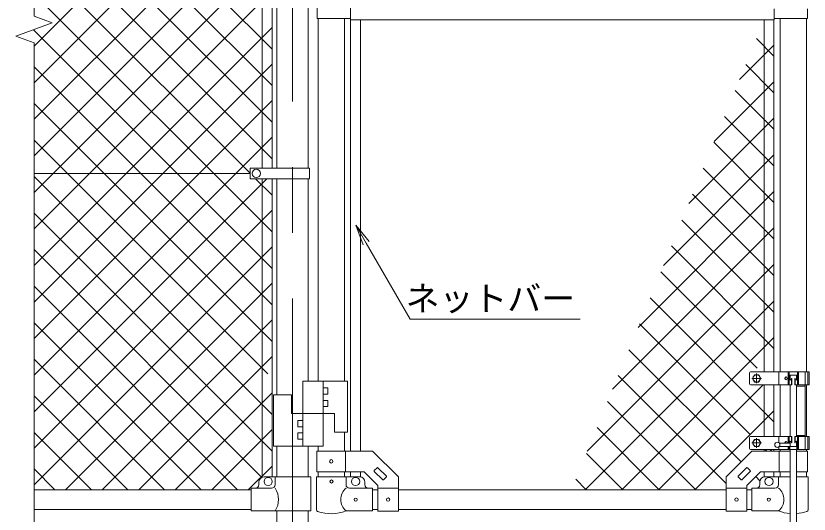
# Model space of a CAD drawing. Units: millimetres, scale not verified. Extents: x -4200 to 4200, y -2970 to 2970.
# Drawn here: x -51 to 1484, y -768 to 196 of the extents above; entities that cross this region are included whole.
import ezdxf
from ezdxf.enums import TextEntityAlignment as Align

# ---------------------------------------------------------------- set-up
doc = ezdxf.new("R2010")
doc.units = ezdxf.units.MM
doc.header["$LTSCALE"] = 20
doc.linetypes.add('USER1', pattern=[50.8, 31.75, -6.35, 6.35, -6.35])
doc.linetypes.add('USER2', pattern=[0.375, 0.25, -0.125])
for name, color, linetype, lineweight in [('0-0_D-STR-TXT', 7, 'Continuous', 9), ('0-4_D-BMK', 2, 'USER1', 13), ('0-5_D-STR1', 1, 'Continuous', 18), ('0-8_D-STR3', 3, 'Continuous', 13), ('0-9_D-STR-DIM', 7, 'Continuous', 9), ('0-B_D-STR2', 7, 'Continuous', 9)]:
    doc.layers.add(name, color=color, linetype=linetype, lineweight=lineweight)
doc.styles.add('ＭＳ ゴシック', font='')
doc.styles.get('ＭＳ ゴシック').set_extended_font_data('MS Gothic')

# ---------------------------------------------------------------- blocks, each defined once
blk = doc.blocks.new('MLeader7')
at = {"layer": '0-0_D-STR-TXT'}
blk.add_line((621.04, -246.7), (606.82, -208.73), dxfattribs=at)
for points in [[(632.59, -240.04), (606.82, -208.73), (626.82, -243.37)], [(626.82, -243.37), (711.76, -390.5), (1033.87, -390.5), (1041.07, -390.5)]]:
    blk.add_lwpolyline(points, dxfattribs=at)

msp = doc.modelspace()

# ---------------------------------------------------------------- linework, layer by layer
at = {"layer": '0-4_D-BMK'}
for p, q in [((484.22, 1681.52), (484.22, -1188.63)), ((1392.07, -505.13), (1373.07, -505.13)), ((1382.57, -495.63), (1382.57, -514.63)), ((1382.57, -620.63), (1382.57, -639.63)), ((1392.07, -630.13), (1373.07, -630.13))]:
    msp.add_line(p, q, dxfattribs=at)
at = {"layer": '0-5_D-STR1'}
for p, q in [((453.97, 530.87), (453.97, -98.13)), ((514.47, 530.87), (514.47, -98.13)), ((533.97, 191.37), (533.97, -510.23)), ((584.77, 191.37), (584.77, -510.23)), ((1428.17, 191.37), (1428.17, -492.63)), ((1478.97, 191.37), (1478.97, -492.63)), ((453.97, -119.13), (453.97, -537.23)), ((514.47, -119.13), (514.47, -510.23)), ((1428.17, -517.63), (1428.17, -617.63)), ((1478.97, -517.63), (1478.97, -617.63)), ((584.77, -609.23), (584.77, -645.63)), ((453.97, -636.23), (453.97, -695.63)), ((514.47, -636.23), (514.47, -695.63)), ((533.97, -636.23), (533.97, -645.63)), ((1428.17, -642.63), (1428.17, -645.63)), ((1478.97, -642.63), (1478.97, -645.63)), ((533.97, -685.63), (533.97, -695.63)), ((584.77, -685.63), (584.77, -695.63)), ((1428.17, -685.63), (1428.17, -695.63)), ((1478.97, -685.63), (1478.97, -695.63)), ((404.22, -720.63), (-15.78, -720.63)), ((649.37, -720.63), (639.37, -720.63)), ((1323.57, -720.63), (689.37, -720.63)), ((1373.57, -720.63), (1363.57, -720.63)), ((404.22, -758.63), (-15.78, -758.63)), ((453.97, -761.63), (453.97, -1158.63)), ((514.47, -761.63), (514.47, -1158.63)), ((649.37, -758.63), (639.37, -758.63)), ((1323.57, -758.63), (689.37, -758.63)), ((1373.57, -758.63), (1363.57, -758.63))]:
    msp.add_line(p, q, dxfattribs=at)
at = {"layer": '0-8_D-STR3'}
for p, q in [((425.72, 530.87), (425.72, -98.13)), ((444.72, 530.87), (444.72, -98.13)), ((532.37, 241.37), (532.37, 191.37)), ((596.47, 243.87), (596.47, 188.87)), ((1416.47, 209.87), (1416.47, 188.87)), ((1481.07, 209.87), (1481.07, 191.37)), ((596.47, 191.37), (532.37, 191.37)), ((1416.47, 188.87), (596.47, 188.87)), ((596.87, 188.87), (596.87, -645.63)), ((615.87, 188.87), (615.87, -645.63)), ((1397.07, 188.87), (1397.07, -492.63)), ((1416.07, 188.87), (1416.07, -492.63)), ((1416.47, 191.37), (1481.07, 191.37)), ((402.22, -119.13), (402.22, -98.13)), ((402.22, -98.13), (517.02, -98.13)), ((517.02, -119.13), (517.02, -98.13)), ((402.22, -108.63), (-15.78, -108.63)), ((402.22, -119.13), (517.02, -119.13)), ((425.72, -119.13), (425.72, -696.27)), ((444.72, -119.13), (444.72, -695.63)), ((1368.57, -494.63), (1368.57, -515.63)), ((1484.17, -492.63), (1370.57, -492.63)), ((1425.27, -492.63), (1425.27, -517.63)), ((1443.57, -492.63), (1443.57, -517.63)), ((1445.47, -492.63), (1445.47, -517.63)), ((1461.67, -498.63), (1445.47, -498.63)), ((1447.07, -505.63), (1447.07, -498.63)), ((1447.57, -498.63), (1447.57, -507.65)), ((1450.07, -505.63), (1450.07, -517.63)), ((1450.07, -505.63), (1450.76, -505.63)), ((1450.76, -505.63), (1450.76, -517.63)), ((1456.37, -505.63), (1456.37, -517.63)), ((1457.07, -505.63), (1456.37, -505.63)), ((1457.07, -505.63), (1457.07, -517.63)), ((1459.57, -498.63), (1459.57, -507.65)), ((1460.07, -498.63), (1460.07, -505.63)), ((1461.67, -492.63), (1461.67, -517.63)), ((1463.57, -492.63), (1463.57, -517.63)), ((1463.8, -492.63), (1463.8, -517.63)), ((1476.26, -492.63), (1476.26, -642.63)), ((1481.87, -492.63), (1481.87, -517.63)), ((1484.17, -492.63), (1484.17, -517.63)), ((504.47, -510.23), (590.47, -510.23)), ((504.47, -510.23), (504.47, -636.23)), ((543.47, -510.23), (543.47, -636.23)), ((590.47, -510.23), (590.47, -609.23)), ((1450.76, -517.63), (1370.57, -517.63)), ((1397.07, -517.63), (1397.07, -617.63)), ((1416.07, -517.63), (1416.07, -617.63)), ((1447.57, -517.63), (1447.57, -617.63)), ((1484.17, -517.63), (1456.37, -517.63)), ((1459.57, -517.63), (1459.57, -617.63)), ((1476.26, -519.93), (1459.57, -519.93)), ((447.47, -537.23), (482.47, -537.23)), ((447.47, -537.23), (447.47, -636.23)), ((482.47, -537.23), (482.47, -573.23)), ((543.47, -523.73), (552.97, -523.73)), ((543.47, -535.73), (552.97, -535.73)), ((552.97, -523.73), (552.97, -535.73)), ((543.47, -547.73), (552.97, -547.73)), ((552.97, -547.73), (552.97, -559.73)), ((543.47, -559.73), (552.97, -559.73)), ((482.47, -573.23), (565.47, -573.23)), ((565.47, -573.23), (565.47, -609.23)), ((494.97, -598.73), (494.97, -586.73)), ((504.47, -586.73), (494.97, -586.73)), ((504.47, -598.73), (494.97, -598.73)), ((494.97, -622.73), (494.97, -610.73)), ((504.47, -610.73), (494.97, -610.73)), ((565.47, -609.23), (590.47, -609.23)), ((504.47, -622.73), (494.97, -622.73)), ((1368.57, -619.63), (1368.57, -640.63)), ((1450.76, -617.63), (1370.57, -617.63)), ((1425.27, -617.63), (1425.27, -629.42)), ((1443.57, -630.63), (1443.57, -617.63)), ((1445.47, -630.63), (1445.47, -617.63)), ((1447.57, -627.62), (1447.57, -636.63)), ((1450.07, -629.63), (1450.07, -617.63)), ((1450.76, -629.63), (1450.76, -617.63)), ((1484.17, -617.63), (1456.37, -617.63)), ((1456.37, -629.63), (1456.37, -617.63)), ((1457.07, -629.63), (1457.07, -617.63)), ((1476.26, -615.33), (1459.57, -615.33)), ((1459.57, -627.62), (1459.57, -636.63)), ((1461.67, -642.63), (1461.67, -617.63)), ((1463.57, -642.63), (1463.57, -617.63)), ((1463.8, -617.63), (1463.8, -642.63)), ((1481.87, -617.63), (1481.87, -642.63)), ((1484.17, -617.63), (1484.17, -642.63)), ((447.47, -636.23), (543.47, -636.23)), ((1484.17, -642.63), (1370.57, -642.63)), ((1397.07, -642.63), (1397.07, -645.63)), ((1416.07, -642.63), (1416.07, -645.63)), ((1425.27, -637.84), (1425.27, -642.63)), ((1447.57, -630.63), (1426.57, -630.63)), ((1447.57, -636.63), (1426.57, -636.63)), ((1443.57, -642.63), (1443.57, -636.63)), ((1447.57, -636.63), (1445.47, -636.63)), ((1445.47, -642.63), (1445.47, -636.63)), ((1445.47, -636.63), (1460.07, -636.63)), ((1447.07, -629.63), (1447.07, -630.63)), ((1447.07, -636.63), (1447.07, -642.63)), ((1447.57, -642.63), (1447.57, -891.63)), ((1450.07, -629.63), (1450.76, -629.63)), ((1457.07, -629.63), (1456.37, -629.63)), ((1459.57, -642.63), (1459.57, -891.63)), ((1460.07, -642.63), (1460.07, -629.63)), ((531.67, -685.63), (531.67, -645.63)), ((587.07, -685.63), (587.07, -645.63)), ((1425.87, -685.63), (1425.87, -645.63)), ((1481.27, -645.63), (1459.57, -645.63)), ((1481.27, -685.63), (1481.27, -645.63)), ((531.67, -685.63), (622.8, -685.63)), ((596.87, -685.63), (596.87, -695.63)), ((615.87, -685.63), (615.87, -695.75)), ((622.8, -685.63), (649.37, -712.2)), ((642.7, -683.62), (648.35, -677.97)), ((642.7, -685.04), (658.96, -701.3)), ((649.77, -677.97), (666.03, -694.23)), ((1363.16, -677.97), (1346.9, -694.23)), ((1370.23, -685.04), (1353.97, -701.3)), ((1390.13, -685.63), (1363.57, -712.2)), ((1370.23, -683.62), (1364.58, -677.97)), ((1447.57, -685.63), (1390.13, -685.63)), ((1397.07, -685.63), (1397.07, -695.75)), ((1416.07, -685.63), (1416.07, -695.63)), ((1481.27, -685.63), (1459.57, -685.63)), ((419.22, -705.63), (419.22, -710.63)), ((519.92, -695.63), (429.22, -695.63)), ((450.82, -695.63), (450.82, -710.63)), ((519.92, -695.63), (519.92, -761.63)), ((530.82, -695.63), (587.92, -695.63)), ((530.82, -695.63), (530.82, -759.33)), ((587.92, -695.63), (587.92, -710.63)), ((587.92, -695.63), (614.37, -695.63)), ((624.37, -710.63), (624.37, -705.63)), ((660.38, -701.3), (666.03, -695.64)), ((689.37, -761.88), (689.37, -695.63)), ((1323.57, -761.88), (1323.57, -695.63)), ((1352.55, -701.3), (1346.9, -695.64)), ((1388.57, -710.63), (1388.57, -705.63)), ((1425.02, -695.63), (1398.57, -695.63)), ((1447.57, -695.63), (1425.02, -695.63)), ((1425.02, -695.63), (1425.02, -710.63)), ((1482.12, -695.63), (1459.57, -695.63)), ((1482.12, -695.63), (1482.12, -759.33)), ((443.82, -717.63), (404.22, -717.63)), ((404.22, -717.63), (404.22, -761.63)), ((639.37, -717.63), (594.92, -717.63)), ((639.37, -761.63), (639.37, -717.63)), ((649.37, -761.88), (649.37, -712.2)), ((649.37, -717.38), (689.37, -717.38)), ((1363.57, -717.38), (1323.57, -717.38)), ((1363.57, -761.88), (1363.57, -712.2)), ((1373.57, -717.63), (1418.02, -717.63)), ((1373.57, -761.63), (1373.57, -717.63)), ((519.92, -761.63), (404.22, -761.63)), ((639.37, -761.63), (587.92, -761.63)), ((649.37, -761.88), (689.37, -761.88)), ((1363.57, -761.88), (1323.57, -761.88)), ((1373.57, -761.63), (1425.02, -761.63))]:
    msp.add_line(p, q, dxfattribs=at)
at = {"layer": '0-8_D-STR3', "linetype": 'USER2'}
msp.add_line((1463.8, -517.63), (1477.8, -517.63), dxfattribs=at)
at = {"layer": '0-8_D-STR3'}
for points in [[(1386.62, -498.12), (1390.67, -505.13), (1386.62, -512.15), (1378.52, -512.15), (1374.47, -505.13), (1378.52, -498.12)], [(1386.62, -623.12), (1390.67, -630.13), (1386.62, -637.15), (1378.52, -637.15), (1374.47, -630.13), (1378.52, -623.12)]]:
    msp.add_lwpolyline(points, close=True, dxfattribs=at)
for points in [[(531.67, -645.63), (639.37, -645.63), (689.37, -695.63)], [(1447.57, -645.63), (1373.57, -645.63), (1323.57, -695.63)]]:
    msp.add_lwpolyline(points, dxfattribs=at)
for centre, radius in [((414.22, -108.63), 8), ((1382.57, -505.13), 7.03), ((1382.57, -630.13), 7.03), ((1422.57, -633.63), 5), ((559.37, -665.63), 3.25), ((437.22, -704.63), 8), ((559.77, -704.63), 3), ((606.37, -704.63), 8), ((1406.57, -704.63), 8), ((606.77, -739.63), 3), ((669.37, -739.63), 3.25), ((1343.57, -739.63), 3.25), ((1406.17, -739.63), 3)]:
    msp.add_circle(centre, radius, dxfattribs=at)
for centre, radius, start, end in [((1370.57, -494.63), 2, 90, 180), ((1370.57, -515.63), 2, 180, 270), ((1370.57, -619.63), 2, 90, 180), ((1370.57, -640.63), 2, 180, 270), ((643.41, -684.33), 1, 135, 225), ((649.06, -678.67), 1, 45, 135), ((1363.87, -678.67), 1, 45, 135), ((1369.53, -684.33), 1, 315, 45), ((429.22, -705.63), 10, 90, 180), ((614.37, -705.63), 10, 0, 90), ((659.67, -700.59), 1, 225, 315), ((665.33, -694.94), 1, 315, 45), ((1347.6, -694.94), 1, 135, 225), ((1353.26, -700.59), 1, 225, 315), ((1398.57, -705.63), 10, 90, 180), ((412.22, -710.63), 7, 270, 0), ((443.82, -710.63), 7, 270, 0), ((416.6, -739.63), 40.68, 327.25964, 32.74036), ((606.11, -739.63), 28.55, 129.59418, 230.40582), ((594.92, -710.63), 7, 180, 270), ((631.37, -710.63), 7, 180, 270), ((1381.57, -710.63), 7, 270, 0), ((1418.02, -710.63), 7, 270, 0), ((1406.82, -739.63), 28.55, 309.59418, 50.40582), ((534.12, -759.33), 3.3, 180, 250.77949), ((559.37, -686.9), 80, 250.77949, 290.9084), ((1453.57, -686.9), 80, 249.0916, 265.69865), ((1453.57, -686.9), 80, 274.30109, 289.22051), ((1478.82, -759.33), 3.3, 289.22051, 0)]:
    msp.add_arc(centre, radius, start, end, dxfattribs=at)
msp.add_ellipse((1439.42, -505.13), major_axis=(0, 3), ratio=0.839449, dxfattribs=at)
for centre, major_axis, ratio, start_param, end_param in [((1440.57, -505.13), (0, -3), 0.839449, 3.3733968, 6.0513812), ((1447.77, -505.59), (0, -3), 0.766727, 4.7027468, 7.8414058), ((1448.91, -505.59), (0, -3), 0.615242, 4.7027468, 6.0032469), ((1459.37, -505.59), (0, -3), 0.766727, 4.7249648, 7.8636238), ((1458.22, -505.59), (0, -3), 0.615242, 0.2799384, 1.5804385), ((1439.42, -630.13), (0, -3), 0.839449, 1.4033482, 4.8798371), ((1440.57, -630.13), (0, -3), 0.839449, 3.3733968, 4.8798371), ((1447.77, -629.67), (0, 3), 0.766727, 4.7249648, 7.8636238), ((1448.91, -629.67), (0, 3), 0.615242, 0.2799384, 1.5804385), ((1459.37, -629.67), (0, 3), 0.766727, 4.7027468, 7.8414058), ((1458.22, -629.67), (0, 3), 0.615242, 4.7027468, 6.0032469)]:
    msp.add_ellipse(centre, major_axis=major_axis, ratio=ratio, start_param=start_param, end_param=end_param, dxfattribs=at)
at = {"layer": '0-9_D-STR-DIM'}
for p, q in [((-15.78, 1681.52), (-15.78, 195.59)), ((19.45, 182.77), (-15.78, 195.59)), ((-51.02, 157.12), (19.45, 182.77)), ((-15.78, 144.29), (-51.02, 157.12)), ((-15.78, 144.29), (-15.78, -915.94))]:
    msp.add_line(p, q, dxfattribs=at)
at = {"layer": '0-B_D-STR2'}
for p, q in [((-15.78, 137.52), (444.72, 598.02)), ((444.72, 131.95), (-15.78, 592.45)), ((-15.78, 66.81), (444.72, 527.31)), ((444.72, 61.24), (-15.78, 521.74)), ((-15.78, -3.9), (444.19, 456.07)), ((444.72, -9.47), (-15.78, 451.03)), ((-15.78, -74.61), (444.72, 385.89)), ((444.72, -80.18), (-15.78, 380.32)), ((-15.78, -145.32), (440.39, 310.85)), ((402.22, -108.4), (-15.78, 309.61)), ((-15.78, -216.04), (444.72, 244.46)), ((444.72, -221.6), (-15.78, 238.9)), ((444.72, -292.31), (-17.07, 169.47)), ((-15.78, -286.75), (444.72, 173.75)), ((1416.07, 139.49), (1349.56, 72.98)), ((1382.04, 152.22), (1416.07, 118.19)), ((-15.78, -357.46), (444.72, 103.04)), ((444.72, -363.02), (-15.78, 97.48)), ((1361.48, 102.07), (1416.07, 47.48)), ((1416.07, 68.78), (1300.43, -46.86)), ((1340.92, 51.92), (1416.07, -23.23)), ((-15.78, -428.17), (444.72, 32.33)), ((444.72, -433.73), (-15.78, 26.77)), ((1320.36, 1.77), (1416.07, -93.94)), ((1416.07, -1.93), (1251.3, -166.7)), ((-15.78, -498.88), (444.72, -38.38)), ((436.91, -496.64), (-15.78, -43.95)), ((1299.8, -48.39), (1416.07, -164.65)), ((1416.07, -72.64), (1202.17, -286.53)), ((1279.24, -98.54), (1416.07, -235.36)), ((444.72, -575.16), (-15.78, -114.66)), ((-15.78, -569.59), (434.67, -119.13)), ((444.72, -150.89), (412.95, -119.13)), ((1415.29, -144.13), (1153.05, -406.37)), ((1258.68, -148.69), (1416.07, -306.07)), ((-15.78, -640.3), (444.72, -179.8)), ((444.72, -645.87), (-15.78, -185.37)), ((1238.12, -198.84), (1416.07, -376.78)), ((1416.07, -214.06), (1103.92, -526.21)), ((-15.78, -711.01), (444.72, -250.51)), ((424.8, -696.66), (-15.78, -256.08)), ((1217.57, -248.99), (1416.07, -447.49)), ((1416.07, -284.77), (1054.79, -646.05)), ((1197.01, -299.14), (1383.5, -485.63)), ((45.3, -720.63), (444.72, -321.22)), ((378.06, -720.63), (-15.78, -326.79)), ((1176.45, -349.29), (1416.07, -588.91)), ((1416.07, -355.49), (1050.92, -720.63)), ((307.35, -720.63), (-15.78, -397.5)), ((116.01, -720.63), (444.72, -391.93)), ((1155.89, -399.44), (1370.75, -614.3)), ((1416.07, -426.2), (1121.63, -720.63)), ((1135.33, -449.6), (1352.46, -666.73)), ((236.64, -720.63), (-15.78, -468.21)), ((186.73, -720.63), (444.72, -462.64)), ((1114.77, -499.75), (1323.57, -708.54)), ((1395.34, -517.63), (1192.34, -720.63)), ((257.44, -720.63), (444.72, -533.35)), ((165.93, -720.63), (-15.78, -538.92)), ((1094.21, -549.9), (1264.94, -720.63)), ((1416.07, -567.62), (1263.05, -720.63)), ((95.22, -720.63), (-15.78, -609.63)), ((328.15, -720.63), (444.72, -604.06)), ((1073.65, -600.05), (1194.23, -720.63)), ((1399.08, -642.63), (1402.07, -645.63)), ((1411.76, -642.63), (1408.76, -645.63)), ((1053.09, -650.2), (1123.52, -720.63)), ((398.86, -720.63), (444.72, -674.77)), ((24.51, -720.63), (-15.78, -680.34)), ((1032.53, -700.35), (1052.81, -720.63)), ((1380.75, -695.02), (1388.88, -703.15))]:
    msp.add_line(p, q, dxfattribs=at)

# ---------------------------------------------------------------- block references
at = {"layer": '0-0_D-STR-TXT'}
msp.add_blockref('MLeader7', (0, 0), dxfattribs=at)

# ---------------------------------------------------------------- texts
at = {"layer": '0-0_D-STR-TXT', "style": 'ＭＳ ゴシック'}
msp.add_text('ネットバー', height=48.09, dxfattribs=at).set_placement((703.24, -388.89), align=Align.BOTTOM_LEFT)

doc.saveas('drawing.dxf')
